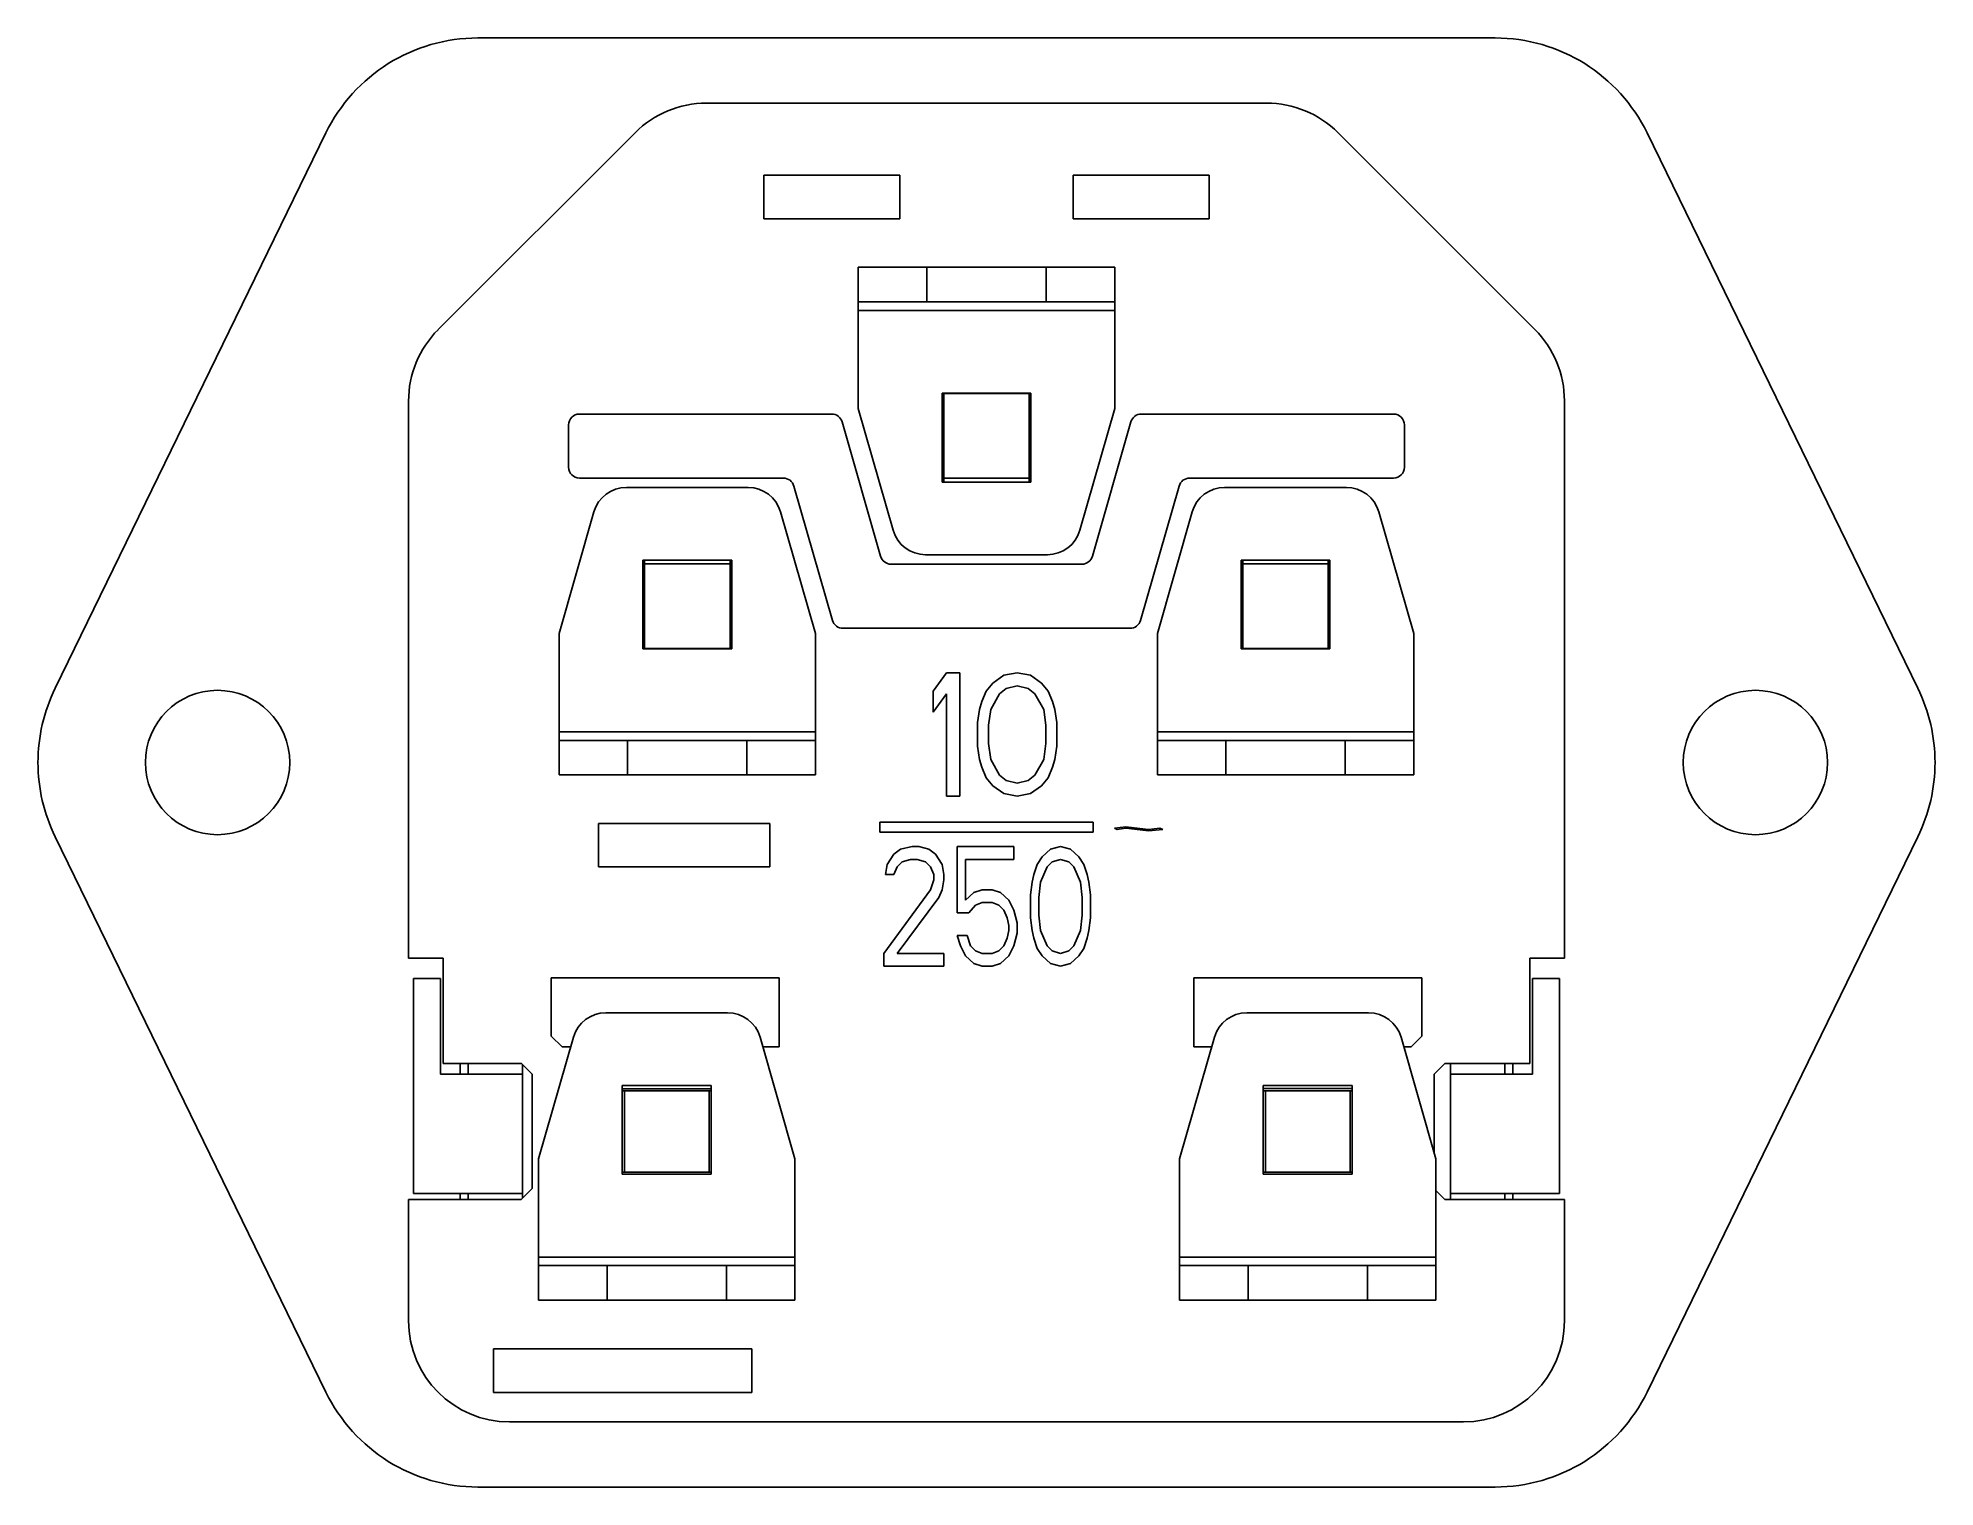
# Model space of a CAD drawing. Header units: millimetres. Extents: x 126.3 to 170.7, y 88 to 122.
import ezdxf

# ---------------------------------------------------------------- set-up
doc = ezdxf.new("R2010")
doc.units = ezdxf.units.MM
doc.layers.add('View', color=7, linetype='CONTINUOUS')

msp = doc.modelspace()

# ---------------------------------------------------------------- linework, layer by layer
at = {"layer": 'View'}
for p, q in [((136.6, 121.955), (160.4, 121.955)), ((155.056, 120.43), (141.947, 120.43)), ((126.703, 106.737), (133.041, 119.731)), ((140.276, 119.738), (135.667, 115.129)), ((161.333, 115.13), (156.725, 119.739)), ((163.959, 119.731), (170.297, 106.737)), ((143.29, 118.742), (143.29, 117.722)), ((146.47, 118.742), (143.29, 118.742)), ((146.47, 117.722), (146.47, 118.742)), ((150.53, 118.742), (150.53, 117.722)), ((153.71, 118.742), (150.53, 118.742)), ((153.71, 117.722), (153.71, 118.742)), ((143.29, 117.722), (146.47, 117.722)), ((150.53, 117.722), (153.71, 117.722)), ((145.5, 116.59), (145.5, 115.78)), ((145.5, 116.59), (147.103, 116.59)), ((147.103, 115.78), (147.103, 116.59)), ((147.103, 115.78), (147.103, 116.59)), ((151.5, 116.59), (149.897, 116.59)), ((149.897, 115.78), (149.897, 116.59)), ((151.5, 116.59), (151.5, 115.78)), ((145.5, 115.78), (147.103, 115.78)), ((145.5, 115.58), (145.5, 113.28)), ((145.5, 115.58), (151.5, 115.58)), ((151.5, 115.78), (149.897, 115.78)), ((151.5, 115.58), (151.5, 113.28)), ((134.975, 113.458), (134.975, 100.424)), ((145.5, 113.28), (146.316, 110.434)), ((147.46, 113.642), (147.46, 111.562)), ((149.54, 113.642), (147.46, 113.642)), ((147.495, 111.562), (147.495, 113.642)), ((147.5, 113.642), (147.5, 113.632)), ((147.5, 113.632), (147.5, 111.652)), ((147.5, 113.632), (149.5, 113.632)), ((149.5, 113.642), (149.5, 113.632)), ((149.5, 113.632), (149.5, 111.652)), ((149.505, 113.642), (149.505, 111.562)), ((149.54, 111.562), (149.54, 113.642)), ((151.5, 113.28), (150.684, 110.434)), ((162.025, 100.424), (162.025, 113.46)), ((138.721, 112.9), (138.721, 111.908)), ((144.877, 113.154), (138.975, 113.154)), ((146.023, 109.825), (145.122, 112.97)), ((151.878, 112.97), (150.977, 109.825)), ((158.025, 113.154), (152.123, 113.154)), ((158.279, 111.908), (158.279, 112.9)), ((138.975, 111.654), (143.749, 111.654)), ((142.922, 111.436), (140.073, 111.436)), ((143.993, 111.47), (144.894, 108.325)), ((147.46, 111.562), (149.54, 111.562)), ((147.5, 111.652), (147.5, 111.562)), ((147.5, 111.652), (149.5, 111.652)), ((149.5, 111.652), (149.5, 111.562)), ((152.106, 108.325), (153.007, 111.47)), ((153.251, 111.654), (158.025, 111.654)), ((156.922, 111.436), (154.073, 111.436)), ((138.498, 108.018), (139.314, 110.864)), ((144.498, 108.018), (143.682, 110.864)), ((152.498, 108.018), (153.314, 110.864)), ((158.498, 108.018), (157.682, 110.864)), ((140.458, 109.736), (140.458, 107.656)), ((142.538, 109.736), (140.458, 109.736)), ((140.493, 107.656), (140.493, 109.736)), ((140.498, 109.736), (140.498, 109.646)), ((142.498, 109.736), (142.498, 109.646)), ((142.503, 109.736), (142.503, 107.656)), ((142.538, 107.656), (142.538, 109.736)), ((147.075, 109.862), (149.925, 109.862)), ((154.458, 109.736), (154.458, 107.656)), ((156.538, 109.736), (154.458, 109.736)), ((154.494, 107.656), (154.494, 109.736)), ((154.498, 109.736), (154.498, 109.646)), ((156.498, 109.736), (156.498, 109.646)), ((156.501, 109.736), (156.501, 107.656)), ((156.538, 107.656), (156.538, 109.736)), ((140.498, 109.646), (140.498, 107.666)), ((140.498, 109.646), (142.498, 109.646)), ((142.498, 109.646), (142.498, 107.666)), ((150.733, 109.641), (146.267, 109.641)), ((154.498, 109.646), (154.498, 107.666)), ((154.498, 109.646), (156.498, 109.646)), ((156.498, 109.646), (156.498, 107.666)), ((138.498, 105.718), (138.498, 108.018)), ((144.498, 105.718), (144.498, 108.018)), ((145.139, 108.141), (151.861, 108.141)), ((152.498, 105.718), (152.498, 108.018)), ((158.498, 105.718), (158.498, 108.018)), ((140.458, 107.656), (142.538, 107.656)), ((140.498, 107.666), (140.498, 107.656)), ((140.498, 107.666), (142.498, 107.666)), ((142.498, 107.666), (142.498, 107.656)), ((154.458, 107.656), (156.538, 107.656)), ((154.498, 107.666), (154.498, 107.656)), ((154.498, 107.666), (156.498, 107.666)), ((156.498, 107.666), (156.498, 107.656)), ((147.565, 107.102), (147.255, 106.672)), ((147.875, 107.102), (147.565, 107.102)), ((147.875, 104.21), (147.875, 107.102)), ((148.908, 107.041), (148.65, 106.856)), ((149.218, 107.102), (148.908, 107.041)), ((149.528, 107.041), (149.218, 107.102)), ((149.786, 106.856), (149.528, 107.041)), ((147.255, 106.672), (147.255, 106.179)), ((147.255, 106.179), (147.565, 106.61)), ((147.565, 106.61), (147.565, 104.21)), ((148.495, 106.672), (148.392, 106.425)), ((148.65, 106.856), (148.495, 106.672)), ((148.598, 106.241), (148.805, 106.61)), ((148.805, 106.61), (148.96, 106.733)), ((148.96, 106.733), (149.218, 106.795)), ((149.218, 106.795), (149.476, 106.733)), ((149.476, 106.733), (149.631, 106.61)), ((149.631, 106.61), (149.838, 106.241)), ((149.941, 106.672), (149.786, 106.856)), ((150.044, 106.425), (149.941, 106.672)), ((148.34, 106.241), (148.288, 105.933)), ((148.392, 106.425), (148.34, 106.241)), ((148.547, 105.872), (148.598, 106.241)), ((149.838, 106.241), (149.89, 105.872)), ((150.096, 106.241), (150.044, 106.425)), ((150.148, 105.933), (150.096, 106.241)), ((144.498, 105.718), (138.498, 105.718)), ((148.288, 105.933), (148.288, 105.379)), ((148.547, 105.441), (148.547, 105.872)), ((149.89, 105.872), (149.89, 105.441)), ((150.148, 105.379), (150.148, 105.933)), ((158.498, 105.718), (152.498, 105.718)), ((138.498, 105.518), (140.101, 105.518)), ((138.498, 104.708), (138.498, 105.518)), ((140.101, 105.518), (140.101, 104.708)), ((144.498, 105.518), (142.895, 105.518)), ((142.895, 105.518), (142.895, 104.708)), ((142.895, 105.518), (142.895, 104.708)), ((144.498, 104.708), (144.498, 105.518)), ((148.288, 105.379), (148.34, 105.072)), ((148.598, 105.072), (148.547, 105.441)), ((149.89, 105.441), (149.838, 105.072)), ((150.096, 105.072), (150.148, 105.379)), ((152.498, 105.518), (154.101, 105.518)), ((152.498, 104.708), (152.498, 105.518)), ((154.101, 105.518), (154.101, 104.708)), ((158.498, 105.518), (156.895, 105.518)), ((156.895, 105.518), (156.895, 104.708)), ((156.895, 105.518), (156.895, 104.708)), ((158.498, 104.708), (158.498, 105.518)), ((148.34, 105.072), (148.392, 104.887)), ((148.392, 104.887), (148.495, 104.641)), ((148.805, 104.702), (148.598, 105.072)), ((149.838, 105.072), (149.631, 104.702)), ((149.941, 104.641), (150.044, 104.887)), ((150.044, 104.887), (150.096, 105.072)), ((138.498, 104.708), (140.101, 104.708)), ((144.498, 104.708), (142.895, 104.708)), ((148.495, 104.641), (148.65, 104.456)), ((148.65, 104.456), (148.908, 104.272)), ((148.96, 104.579), (148.805, 104.702)), ((149.218, 104.518), (148.96, 104.579)), ((149.476, 104.579), (149.218, 104.518)), ((149.631, 104.702), (149.476, 104.579)), ((149.528, 104.272), (149.786, 104.456)), ((149.786, 104.456), (149.941, 104.641)), ((152.498, 104.708), (154.101, 104.708)), ((158.498, 104.708), (156.895, 104.708)), ((147.565, 104.21), (147.875, 104.21)), ((148.908, 104.272), (149.218, 104.21)), ((149.218, 104.21), (149.528, 104.272)), ((139.42, 103.576), (139.42, 102.556)), ((143.433, 103.576), (139.42, 103.576)), ((143.433, 102.556), (143.433, 103.576)), ((146.005, 103.6), (146.005, 103.37)), ((150.995, 103.6), (146.005, 103.6)), ((150.995, 103.37), (150.995, 103.6)), ((151.76, 103.496), (151.495, 103.464)), ((151.495, 103.464), (151.561, 103.432)), ((151.561, 103.432), (151.76, 103.464)), ((152.291, 103.432), (151.76, 103.496)), ((151.76, 103.464), (152.291, 103.401)), ((152.557, 103.464), (152.291, 103.432)), ((152.623, 103.432), (152.557, 103.464)), ((133.041, 90.269), (126.703, 103.263)), ((146.005, 103.37), (150.995, 103.37)), ((146.763, 103.032), (146.49, 102.972)), ((146.919, 103.032), (146.763, 103.032)), ((147.153, 102.972), (146.919, 103.032)), ((147.816, 103.032), (147.816, 101.484)), ((149.143, 103.032), (147.816, 103.032)), ((149.143, 102.734), (149.143, 103.032)), ((150.235, 103.032), (150.001, 102.972)), ((150.469, 102.972), (150.235, 103.032)), ((152.291, 103.401), (152.623, 103.432)), ((170.297, 103.263), (163.959, 90.269)), ((139.42, 102.556), (143.433, 102.556)), ((146.178, 102.615), (146.139, 102.377)), ((146.334, 102.853), (146.178, 102.615)), ((146.49, 102.972), (146.334, 102.853)), ((146.334, 102.377), (146.412, 102.556)), ((146.412, 102.556), (146.529, 102.675)), ((146.529, 102.675), (146.724, 102.734)), ((146.724, 102.734), (146.88, 102.734)), ((146.88, 102.734), (147.075, 102.675)), ((147.075, 102.675), (147.192, 102.556)), ((147.309, 102.853), (147.153, 102.972)), ((147.192, 102.556), (147.27, 102.377)), ((147.465, 102.615), (147.309, 102.853)), ((147.504, 102.377), (147.465, 102.615)), ((148.011, 102.734), (149.143, 102.734)), ((148.011, 101.782), (148.011, 102.734)), ((149.689, 102.615), (149.611, 102.377)), ((149.806, 102.794), (149.689, 102.615)), ((149.767, 102.198), (149.923, 102.556)), ((150.001, 102.972), (149.806, 102.794)), ((149.923, 102.556), (150.04, 102.675)), ((150.04, 102.675), (150.235, 102.734)), ((150.235, 102.734), (150.43, 102.675)), ((150.43, 102.675), (150.547, 102.556)), ((150.664, 102.794), (150.469, 102.972)), ((150.547, 102.556), (150.703, 102.198)), ((150.781, 102.615), (150.664, 102.794)), ((150.859, 102.377), (150.781, 102.615)), ((146.139, 102.377), (146.334, 102.377)), ((147.27, 102.258), (147.192, 102.02)), ((147.27, 102.377), (147.27, 102.258)), ((147.465, 102.02), (147.504, 102.258)), ((147.504, 102.258), (147.504, 102.377)), ((149.572, 102.198), (149.533, 101.901)), ((149.611, 102.377), (149.572, 102.198)), ((149.728, 101.841), (149.767, 102.198)), ((150.703, 102.198), (150.742, 101.841)), ((150.898, 102.198), (150.859, 102.377)), ((150.937, 101.901), (150.898, 102.198)), ((147.192, 102.02), (146.1, 100.532)), ((146.412, 100.532), (147.387, 101.841)), ((147.387, 101.841), (147.465, 102.02)), ((148.206, 101.96), (148.011, 101.782)), ((148.402, 102.02), (148.206, 101.96)), ((148.245, 101.663), (148.402, 101.722)), ((148.636, 102.02), (148.402, 102.02)), ((148.402, 101.722), (148.636, 101.722)), ((148.831, 101.96), (148.636, 102.02)), ((148.636, 101.722), (148.792, 101.663)), ((149.026, 101.782), (148.831, 101.96)), ((149.143, 101.544), (149.026, 101.782)), ((149.533, 101.901), (149.533, 101.365)), ((149.728, 101.425), (149.728, 101.841)), ((150.742, 101.841), (150.742, 101.425)), ((150.937, 101.365), (150.937, 101.901)), ((147.816, 101.484), (148.089, 101.484)), ((148.089, 101.484), (148.245, 101.663)), ((148.792, 101.663), (148.909, 101.544)), ((148.909, 101.544), (148.987, 101.365)), ((148.987, 101.365), (149.026, 101.187)), ((149.221, 101.246), (149.143, 101.544)), ((149.221, 101.008), (149.221, 101.246)), ((149.533, 101.365), (149.572, 101.068)), ((149.767, 101.068), (149.728, 101.425)), ((150.742, 101.425), (150.703, 101.068)), ((150.898, 101.068), (150.937, 101.365)), ((147.816, 100.949), (147.894, 100.711)), ((148.05, 100.949), (147.816, 100.949)), ((148.128, 100.711), (148.05, 100.949)), ((148.987, 100.889), (148.909, 100.711)), ((149.026, 101.068), (148.987, 100.889)), ((149.026, 101.187), (149.026, 101.068)), ((149.143, 100.711), (149.221, 101.008)), ((149.572, 101.068), (149.611, 100.889)), ((149.611, 100.889), (149.689, 100.651)), ((149.923, 100.711), (149.767, 101.068)), ((150.703, 101.068), (150.547, 100.711)), ((150.781, 100.651), (150.859, 100.889)), ((150.859, 100.889), (150.898, 101.068)), ((135.785, 100.424), (134.975, 100.424)), ((134.975, 100.424), (135.785, 100.424)), ((135.785, 100.424), (135.785, 99.154)), ((135.785, 97.954), (135.785, 100.424)), ((146.1, 100.532), (146.1, 100.235)), ((147.504, 100.532), (146.412, 100.532)), ((147.504, 100.235), (147.504, 100.532)), ((147.894, 100.711), (148.011, 100.473)), ((148.011, 100.473), (148.206, 100.294)), ((148.245, 100.592), (148.128, 100.711)), ((148.402, 100.532), (148.245, 100.592)), ((148.636, 100.532), (148.402, 100.532)), ((148.792, 100.592), (148.636, 100.532)), ((148.909, 100.711), (148.792, 100.592)), ((148.831, 100.294), (149.026, 100.473)), ((149.026, 100.473), (149.143, 100.711)), ((149.689, 100.651), (149.806, 100.473)), ((149.806, 100.473), (150.001, 100.294)), ((150.04, 100.592), (149.923, 100.711)), ((150.235, 100.532), (150.04, 100.592)), ((150.43, 100.592), (150.235, 100.532)), ((150.547, 100.711), (150.43, 100.592)), ((150.469, 100.294), (150.664, 100.473)), ((150.664, 100.473), (150.781, 100.651)), ((162.025, 100.424), (161.215, 100.424)), ((161.215, 100.424), (161.215, 99.154)), ((162.025, 100.424), (161.215, 100.424)), ((161.215, 100.424), (161.215, 97.954)), ((135.724, 99.942), (135.089, 99.942)), ((135.089, 99.942), (135.089, 94.913)), ((135.724, 97.707), (135.724, 99.942)), ((138.316, 98.594), (138.316, 99.964)), ((138.316, 99.964), (143.65, 99.964)), ((143.65, 99.964), (143.65, 98.344)), ((146.1, 100.235), (147.504, 100.235)), ((148.206, 100.294), (148.402, 100.235)), ((148.402, 100.235), (148.636, 100.235)), ((148.636, 100.235), (148.831, 100.294)), ((150.001, 100.294), (150.235, 100.235)), ((150.235, 100.235), (150.469, 100.294)), ((153.355, 98.344), (153.355, 99.964)), ((153.355, 99.964), (158.685, 99.964)), ((158.685, 99.964), (158.685, 98.594)), ((161.276, 97.707), (161.276, 99.942)), ((161.276, 99.942), (161.911, 99.942)), ((161.911, 94.913), (161.911, 99.942)), ((142.441, 99.144), (139.592, 99.144)), ((157.441, 99.144), (154.592, 99.144)), ((138.017, 95.726), (138.833, 98.572)), ((138.566, 98.344), (138.316, 98.594)), ((144.017, 95.726), (143.201, 98.572)), ((153.017, 95.726), (153.833, 98.572)), ((159.017, 95.726), (158.201, 98.572)), ((158.685, 98.594), (158.435, 98.344)), ((138.767, 98.344), (138.566, 98.344)), ((143.65, 98.344), (143.266, 98.344)), ((153.767, 98.344), (153.355, 98.344)), ((158.435, 98.344), (158.266, 98.344)), ((137.642, 97.707), (135.724, 97.707)), ((137.616, 97.954), (135.785, 97.954)), ((136.18, 97.707), (136.18, 97.954)), ((136.371, 97.707), (136.371, 97.954)), ((137.866, 97.704), (137.616, 97.954)), ((137.642, 97.707), (137.642, 97.928)), ((137.642, 94.913), (137.642, 97.707)), ((137.866, 95.028), (137.866, 97.704)), ((159.226, 97.954), (158.976, 97.704)), ((158.976, 97.704), (158.976, 95.868)), ((161.215, 97.954), (159.226, 97.954)), ((159.358, 97.707), (159.358, 97.954)), ((159.358, 94.913), (159.358, 97.707)), ((159.358, 97.707), (161.276, 97.707)), ((160.629, 97.707), (160.629, 97.954)), ((160.82, 97.707), (160.82, 97.954)), ((139.977, 97.444), (139.977, 95.364)), ((142.057, 97.444), (139.977, 97.444)), ((139.977, 97.367), (142.057, 97.367)), ((139.977, 97.314), (140.027, 97.314)), ((140.027, 97.314), (142.007, 97.314)), ((140.027, 95.414), (140.027, 97.314)), ((142.007, 97.314), (142.057, 97.314)), ((142.007, 95.414), (142.007, 97.314)), ((142.057, 95.364), (142.057, 97.444)), ((154.977, 97.444), (154.977, 95.364)), ((157.057, 97.444), (154.977, 97.444)), ((154.977, 97.371), (157.057, 97.371)), ((154.977, 97.314), (155.027, 97.314)), ((155.027, 97.314), (157.007, 97.314)), ((155.027, 95.414), (155.027, 97.314)), ((157.007, 97.314), (157.057, 97.314)), ((157.007, 95.414), (157.007, 97.314)), ((157.057, 95.364), (157.057, 97.444)), ((138.017, 93.426), (138.017, 95.726)), ((144.017, 93.426), (144.017, 95.726)), ((153.017, 93.426), (153.017, 95.726)), ((159.017, 93.426), (159.017, 95.726)), ((137.612, 94.774), (137.866, 95.028)), ((139.977, 95.414), (140.027, 95.414)), ((139.977, 95.364), (142.057, 95.364)), ((140.027, 95.414), (142.007, 95.414)), ((142.007, 95.414), (142.057, 95.414)), ((154.977, 95.414), (155.027, 95.414)), ((154.977, 95.364), (157.057, 95.364)), ((155.027, 95.414), (157.007, 95.414)), ((157.007, 95.414), (157.057, 95.414)), ((134.975, 94.774), (137.612, 94.774)), ((134.975, 94.774), (134.975, 91.932)), ((137.642, 94.913), (135.089, 94.913)), ((136.18, 94.774), (136.18, 94.913)), ((136.371, 94.774), (136.371, 94.913)), ((137.642, 94.803), (137.642, 94.913)), ((159.017, 94.983), (159.226, 94.774)), ((162.025, 94.774), (159.226, 94.774)), ((159.358, 94.774), (159.358, 94.913)), ((159.358, 94.913), (161.911, 94.913)), ((160.629, 94.774), (160.629, 94.913)), ((160.82, 94.774), (160.82, 94.913)), ((162.025, 91.932), (162.025, 94.774)), ((144.017, 93.426), (138.017, 93.426)), ((159.017, 93.426), (153.017, 93.426)), ((138.017, 93.226), (139.62, 93.226)), ((138.017, 92.416), (138.017, 93.226)), ((139.62, 93.226), (139.62, 92.416)), ((144.017, 93.226), (142.414, 93.226)), ((142.414, 93.226), (142.414, 92.416)), ((142.414, 93.226), (142.414, 92.416)), ((144.017, 92.416), (144.017, 93.226)), ((153.017, 93.226), (154.62, 93.226)), ((153.017, 92.416), (153.017, 93.226)), ((154.62, 93.226), (154.62, 92.416)), ((159.017, 93.226), (157.414, 93.226)), ((157.414, 93.226), (157.414, 92.416)), ((157.414, 93.226), (157.414, 92.416)), ((159.017, 92.416), (159.017, 93.226)), ((138.017, 92.416), (139.62, 92.416)), ((144.017, 92.416), (142.414, 92.416)), ((153.017, 92.416), (154.62, 92.416)), ((159.017, 92.416), (157.414, 92.416)), ((136.96, 91.28), (136.96, 90.26)), ((143.01, 91.28), (136.96, 91.28)), ((143.01, 90.26), (143.01, 91.28)), ((136.96, 90.26), (143.01, 90.26)), ((137.337, 89.57), (159.663, 89.57)), ((160.4, 88.045), (136.6, 88.045))]:
    msp.add_line(p, q, dxfattribs=at)
for centre, radius, start, end in [((136.6, 117.995), 3.96, 90, 154), ((160.4, 117.995), 3.96, 26, 90), ((141.947, 118.068), 2.362, 90, 135), ((155.056, 118.07), 2.36, 45, 90), ((137.337, 113.458), 2.362, 135, 180), ((159.663, 113.46), 2.362, 0, 45), ((138.975, 112.9), 0.254, 90, 180), ((144.877, 112.9), 0.254, 16, 90), ((152.123, 112.9), 0.254, 90, 164), ((158.025, 112.9), 0.254, 0, 90), ((138.975, 111.908), 0.254, 180, -90), ((158.025, 111.908), 0.254, -90, 0), ((140.073, 110.646), 0.79, 90, 164), ((142.922, 110.646), 0.79, 16, 90), ((143.749, 111.4), 0.254, 16, 90), ((153.251, 111.4), 0.254, 90, 164), ((154.073, 110.646), 0.79, 90, 164), ((156.922, 110.646), 0.79, 16, 90), ((147.075, 110.652), 0.79, -164, -90), ((149.925, 110.652), 0.79, -90, -16), ((146.267, 109.895), 0.254, -164, -90), ((150.733, 109.895), 0.254, -90, -16), ((145.139, 108.395), 0.254, -164, -90), ((151.861, 108.395), 0.254, -90, -16), ((130.265, 105), 3.962, 154, 180), ((130.505, 105), 1.689, 0, 180), ((166.495, 105), 1.689, 0, 180), ((166.735, 105), 3.962, 0, 26), ((130.265, 105), 3.962, 180, -154), ((130.505, 105), 1.689, 180, 0), ((166.495, 105), 1.689, 180, 0), ((166.735, 105), 3.962, -26, 0), ((139.592, 98.354), 0.79, 90, 164), ((142.441, 98.354), 0.79, 16, 90), ((154.592, 98.354), 0.79, 90, 164), ((157.441, 98.354), 0.79, 16, 90), ((137.337, 91.932), 2.362, 180, -90), ((159.663, 91.932), 2.362, -90, 0), ((136.6, 92.005), 3.96, -154, -90), ((160.4, 92.005), 3.96, -90, -26)]:
    msp.add_arc(centre, radius, start, end, dxfattribs=at)
for points in [[(147.103, 116.59), (147.97, 116.59), (149.03, 116.59), (149.897, 116.59)], [(145.5, 115.78), (145.5, 115.782), (145.5, 115.687), (145.5, 115.58)], [(149.897, 115.78), (149.03, 115.78), (147.97, 115.78), (147.103, 115.78)], [(151.5, 115.78), (151.5, 115.782), (151.5, 115.687), (151.5, 115.58)], [(138.498, 105.518), (138.498, 105.516), (138.498, 105.611), (138.498, 105.718)], [(144.498, 105.518), (144.498, 105.516), (144.498, 105.611), (144.498, 105.718)], [(152.498, 105.518), (152.498, 105.516), (152.498, 105.611), (152.498, 105.718)], [(158.498, 105.518), (158.498, 105.516), (158.498, 105.611), (158.498, 105.718)], [(140.101, 105.518), (140.967, 105.518), (142.028, 105.518), (142.895, 105.518)], [(154.101, 105.518), (154.967, 105.518), (156.028, 105.518), (156.895, 105.518)], [(142.895, 104.708), (142.028, 104.708), (140.967, 104.708), (140.101, 104.708)], [(156.895, 104.708), (156.028, 104.708), (154.967, 104.708), (154.101, 104.708)], [(138.017, 93.226), (138.017, 93.224), (138.017, 93.319), (138.017, 93.426)], [(144.017, 93.226), (144.017, 93.224), (144.017, 93.319), (144.017, 93.426)], [(153.017, 93.226), (153.017, 93.224), (153.017, 93.319), (153.017, 93.426)], [(159.017, 93.226), (159.017, 93.224), (159.017, 93.319), (159.017, 93.426)], [(139.62, 93.226), (140.487, 93.226), (141.547, 93.226), (142.414, 93.226)], [(154.62, 93.226), (155.487, 93.226), (156.547, 93.226), (157.414, 93.226)], [(142.414, 92.416), (141.547, 92.416), (140.487, 92.416), (139.62, 92.416)], [(157.414, 92.416), (156.547, 92.416), (155.487, 92.416), (154.62, 92.416)]]:
    msp.add_open_spline(points, degree=3, dxfattribs=at)

doc.saveas('drawing.dxf')
